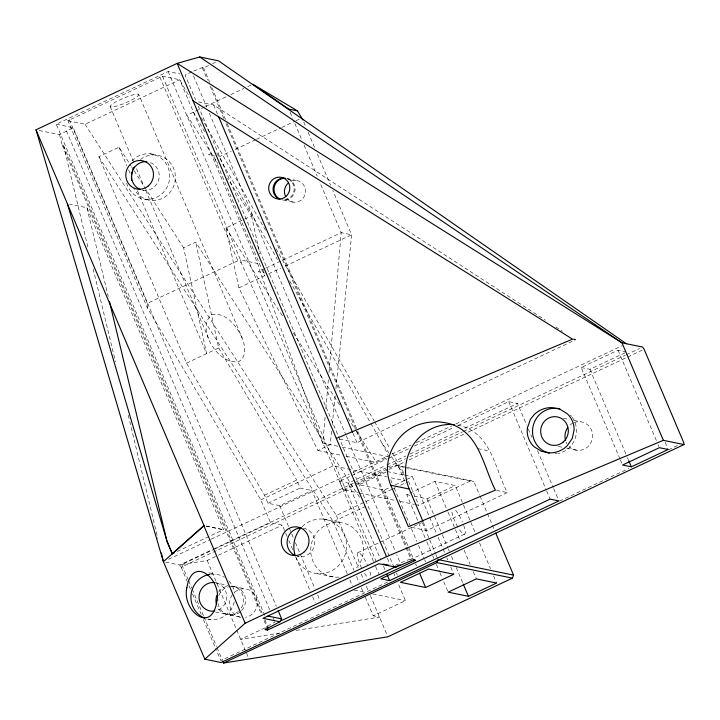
<?xml version="1.0" encoding="UTF-8"?>
<svg xmlns="http://www.w3.org/2000/svg" width="720" height="720" viewBox="0 0 720 720"><rect width="100%" height="100%" fill="white"/><g stroke="black" fill="none" stroke-linecap="round" stroke-linejoin="round"><path stroke-width="0.54" stroke-dasharray="3.6 2.7" d="M337.806 446.247L322.803 443.16L325.152 416.286M325.836 408.447L328.383 379.332M328.977 372.618L341.217 232.65L319.806 182.205M331.56 431.28L330.192 444.681L317.871 450.486L238.914 287.856L225.891 227.943L243.657 219.573M332.244 424.584L335.214 395.559M335.898 388.863L351.63 234.792L332.748 190.305M265.077 629.631L266.643 626.697L264.006 620.478M287.055 536.391L282.276 525.132L270.504 522.711L260.82 499.887L147.303 307.764L67.905 120.726L162.504 76.185L179.712 79.731L189.729 97.326M267.561 626.184L274.923 622.062M39.213 130.482L59.553 134.685L73.152 127.692L276.381 606.483M193.698 71.073L202.257 67.644L203.535 67.914L208.53 65.556M212.517 63.666L215.505 62.253M264.762 615.411L56.259 124.209L168.165 71.523L179.784 73.917M191.79 71.838L185.058 75.006L195.597 99.819M67.905 120.726L85.104 124.272L179.712 79.731L257.697 263.475L259.866 270.945L322.803 443.16M347.22 573.669L311.931 490.518L279.72 505.674L267.957 503.253L264.537 495.207L186.498 363.114L98.874 156.699L118.998 147.222L131.076 166.032M204.543 106.947L186.93 115.245L217.953 163.548M205.551 106.479L226.683 96.525M230.715 94.626L243.801 88.47M247.824 86.571L252.855 84.204M211.086 153.648L208.593 154.827L214.839 156.114M219.006 156.969L231.147 151.254M235.197 149.346L255.447 139.815M256.455 139.338L280.746 127.899M281.763 127.422L294.921 121.23M295.929 120.753L299.979 118.845M137.403 190.566L206.622 353.646L183.618 247.842L195.696 242.154L360.009 498.006M244.638 219.114L251.55 215.856L227.556 178.488M147.303 307.764L147.285 303.39L237.861 260.748L241.236 262.827L333.081 465.867L343.206 489.726L358.524 492.885M264.951 268.551L258.21 271.728L264.465 273.015M265.968 268.074L341.217 232.65L351.63 234.792L284.823 266.247M238.914 287.856L264.573 275.778L263.394 270.333M268.623 273.87L280.773 268.155M186.498 363.114L218.7 347.958L195.696 242.154M339.597 439.101L356.985 442.683L575.541 339.786L573.66 338.562M264.537 495.207L296.739 480.042L300.159 488.088L311.931 490.518M260.82 499.887L333.081 465.867L386.703 476.919M267.957 503.253L300.159 488.088M177.291 551.448L223.587 529.659L86.949 207.756L69.543 204.165M168.498 559.278L210.15 539.667M211.167 539.19L349.209 474.201M353.268 472.284L387.774 456.039M391.842 454.131L411.129 445.05M416.205 442.656L451.737 425.925M455.796 424.017L622.287 345.636M346.14 456.309L376.578 462.582L387.963 457.218M373.437 561.375L339.462 481.329L350.613 476.082M351.621 475.605L387.099 458.901M388.116 458.424L409.401 448.398M414.468 446.013L453.996 427.401M458.055 425.493L508.734 401.634L517.491 403.443L526.644 424.989M619.965 458.865L581.193 367.524L618.03 350.181L625.689 351.756M339.462 481.329L348.219 483.129L385.722 465.471M386.739 464.994L405.999 455.931M410.049 454.023L460.728 430.164M464.787 428.256L517.491 403.443M581.193 367.524L589.95 369.324L626.787 351.981M165.582 562.113L179.685 565.02L212.238 549.693M213.255 549.216L353.664 483.111M354.681 482.634L386.217 467.784M387.234 467.298L405.549 458.676M409.626 456.768L462.528 431.856M463.545 431.379L625.32 355.212M626.337 354.735L639.558 348.507M188.28 579.897L181.746 564.498L214.02 549.306M215.028 548.829L270.504 522.711M343.206 489.726L354.276 484.515M355.284 484.038L395.532 465.093L471.051 480.645L473.949 481.779L479.61 495.108M179.685 565.02L181.188 567.225L356.184 484.83M357.201 484.353L387.729 469.989M388.746 469.503L405.027 461.844M409.095 459.927L464.031 434.061M468.108 432.144L644.121 349.272M386.208 472.023L359.037 484.812L384.246 490.005L389.277 487.638M181.746 564.498L207.189 560.484L217.332 555.705M218.349 555.228L282.276 525.132M395.316 484.794L412.425 476.739L436.383 533.187M85.104 124.272L336.339 515.448L364.833 502.029M365.85 501.552L392.31 489.096M393.327 488.619L395.361 487.656M400.455 485.262L407.574 481.905M98.874 156.699L333.27 521.658L365.472 506.502M425.061 537.75L406.764 494.649L434.943 481.383L455.22 485.559L463.068 504.036M414.234 496.188L427.041 498.825L455.22 485.559M415.44 504.612L418.725 505.287L471.051 480.645M357.687 552.789L379.008 542.754M380.025 542.277L421.641 522.684M411.642 527.382L426.843 530.514L507.348 492.606C495.63 470.205 492.012 437.985 465.498 427.329A45.684 43.866 -78.4 0 0 457.452 425.088M395.487 565.299L398.367 563.94M264.996 627.849L240.651 639.315L279.522 633.096M410.031 559.818L464.841 534.015M387.675 582.012L220.815 660.573L216.459 650.313M559.62 501.066L628.803 468.495M668.484 449.811L678.654 445.023M365.328 597.186L373.23 615.807L405.432 600.642L397.971 583.056M296.181 630.423L379.485 617.094L373.23 615.807M198.432 101.871L213.642 105.003L545.382 320.22M56.259 124.209L73.152 127.692M286.776 178.506L296.145 180.432M150.21 153.828L155.844 154.989M59.553 134.685L62.253 145.179L63.54 145.44L262.269 613.62M283.392 200.088L293.805 202.23M141.948 189.954L143.865 190.35M145.341 199.233L150.966 200.394M162.504 76.185L240.498 259.929L257.697 263.475M572.508 339.165L575.541 339.786M563.427 418.248L569.763 419.553M573.993 420.426L580.329 421.731M558.243 446.418L562.464 447.291M566.694 448.164L577.26 450.333M477.774 448.65L489.735 451.116M342.153 447.147L387.819 456.552M395.532 465.093L403.902 467.343M405 467.568L473.949 481.779M317.871 450.486L341.784 455.409M496.467 490.365L507.348 492.606M387.216 471.546L403.659 474.939M404.748 475.164L412.425 476.739M391.086 477.819L405.315 480.753M406.764 494.649L409.968 495.306M359.622 493.11L395.739 500.553M400.113 501.453L414.342 504.387M323.1 519.12L339.984 522.594M206.181 526.068L223.587 529.659M206.028 526.203L223.344 529.767M297.45 556.299L299.367 556.695M317.25 573.606L334.134 577.08M354.195 590.085L365.094 592.335M372.726 593.91L405.432 600.642M208.953 572.85L215.334 574.164M214.425 582.561L228.15 585.396M233.199 586.431L244.962 588.852M215.577 612.036L228.249 614.646M230.121 615.033L240.822 617.238M208.404 619.146L210.456 619.569M555.75 326.943L562.347 331.227M370.836 423.441L381.96 442.962L388.935 453.033M391.473 456.696L404.154 475.02M225.891 227.943L282.402 315.927M293.337 332.964L339.516 404.865M348.021 418.113L355.311 429.462M355.923 430.407L376.578 462.582M131.688 166.968L133.497 169.794M134.1 170.73L183.618 247.842M364.59 573.3L365.202 574.29A14.391 3.267 64.8 0 0 368.406 578.034M218.7 347.958L296.739 480.042M201.429 117.846L265.473 230.247M276.048 248.814L374.067 420.831M374.625 421.812L390.213 449.172M392.445 453.087L404.136 473.607M193.473 112.158L204.57 131.643M216.783 153.072L277.398 259.461M289.638 280.935L370.287 422.46M381.96 442.962L388.908 456.777M242.1 337.932C236.88 326.412 225.909 311.427 211.527 314.793C195.129 329.229 219.357 366.156 239.094 361.449C247.122 356.499 244.926 345.33 242.1 337.932L138.798 94.572A15.534 2.538 -23 0 0 116.829 101.385A15.534 2.538 -23 0 0 117.81 105.741A15.534 2.538 -23 0 0 138.798 94.572M665.118 442.296L668.169 449.487M618.03 350.181L656.361 440.496M658.107 444.6L658.98 446.652M589.95 369.324L626.976 456.561M627.417 457.587L628.29 459.639M620.397 459.891L622.575 465.021M528.381 429.093L531.864 437.31M537.534 450.648L553.212 487.593M553.653 488.619L558.882 500.94M508.734 401.634L546.201 489.897M546.633 490.923L550.116 499.131M480.042 496.134L487.008 512.55M487.449 513.576L493.974 528.966M303.759 122.031L305.523 126.171M308.151 132.372L314.739 147.897M317.376 154.098L330.552 185.139M463.5 505.062L476.136 534.825M479.619 543.033L490.509 568.692M493.56 575.874L496.611 583.056M290.097 112.212L292.716 118.386M294.903 123.534L301.887 140.004M304.074 145.152L317.187 176.031M434.943 481.383L447.579 511.146M448.011 512.172L454.986 528.588M455.418 529.623L460.647 541.935M464.13 550.143L470.232 564.516M473.283 571.698L476.334 578.88M427.041 498.825L441.855 533.718M442.296 534.744L447.957 548.091M448.389 549.117L449.262 551.169M451.44 556.299L453.618 561.429M456.228 567.585L462.771 582.984M438.129 537.291L444.663 552.69M446.841 557.82L447.714 559.872M450.756 567.054L453.807 574.245M408.591 481.428L418.725 505.287M423.405 522.414L426.843 530.514M398.43 466.218L405.828 483.651M422.379 522.639L429.345 539.046M429.777 540.072L435.438 553.41M435.879 554.436L437.616 558.54M426.807 541.863L432.468 555.201M432.909 556.227L433.773 558.279M436.392 564.435L439.443 571.626M439.875 572.652L442.053 577.782M443.799 581.886L448.155 592.146M390.699 479.763L392.004 482.841M394.182 487.971L416.835 541.341M418.581 545.445L424.242 558.783M424.674 559.809L425.547 561.861M384.246 490.005L413.433 558.774M415.611 563.904L416.484 565.956M203.535 67.914L209.682 82.377M211.869 87.543L225.468 119.583M227.223 123.714L412.038 559.107M202.257 67.644L207.522 80.055M210.159 86.265L223.758 118.323M225.954 123.489L356.328 430.614M356.76 431.649L410.751 558.846L400.293 563.031L396.783 554.76M213.642 105.003L217.593 114.3M353.034 433.395L356.985 442.683M193.545 75.969L206.721 106.992M209.349 113.202L345.861 434.808M346.302 435.834L395.028 550.62M198.225 106.029L393.561 566.199M396.495 573.075L397.368 575.127M387.432 558.225L390.06 564.435M394.011 573.75L394.893 575.82M214.956 158.877L264.573 275.778M348.219 483.129L380.889 560.106M383.508 566.262L385.245 570.366M168.165 71.523L376.227 561.69M375.624 566.514L378.666 573.696M159.867 77.004L237.861 260.748M336.339 515.448L358.569 567.81M361.179 573.975L363.798 580.131M366.408 586.296L368.586 591.426M370.332 595.53L387.846 636.804M333.27 521.658L353.907 570.285M356.544 576.495L359.172 582.705M361.368 587.871L363.564 593.046M349.839 579.825L352.449 585.981M279.72 505.674L288.873 527.238M289.314 528.264L293.229 537.498M295.407 542.637L299.772 552.897M300.204 553.923L315.018 588.825M317.637 594.99L320.247 601.146M110.16 106.56L133.866 162.432M136.503 168.642L143.973 186.228M145.728 190.368L208.521 338.31M288.792 540.486L292.707 549.702M295.749 556.866L310.518 591.678M312.696 596.799L315.297 602.937M118.998 147.222L126.891 165.798M128.637 169.929L130.392 174.06M69.291 119.646L147.285 303.39M66.42 130.86L270.09 610.686M273.168 617.922L274.482 621.027M264.879 619.776L267.93 626.958M62.253 145.179L261.369 614.268M207.189 560.484L236.304 629.073M236.736 630.099L246.087 652.122M246.501 653.112L249.012 659.016M188.712 580.923L191.763 588.105M192.204 589.131L203.526 615.816M203.967 616.842L216.603 646.614M217.035 647.64L222.264 659.952M181.188 567.225L187.281 581.589M189.027 585.684L190.764 589.788M192.51 593.892L201.222 614.412M203.391 619.542L216.027 649.287M240.498 259.929L241.236 262.827M86.949 207.756L108.207 296.352M63.54 145.44L88.443 249.228M93.159 268.893L115.443 361.746M128.286 415.278L157.914 538.731M251.55 215.856L259.839 253.989M370.782 575.433L370.251 572.859A14.391 3.267 64.8 0 0 369.315 569.79M234.783 592.083A14.391 13.815 -78.4 0 1 256.104 597.186A14.391 13.815 -78.4 0 1 245.502 617.328M241.002 617.346A14.391 13.815 -78.4 0 1 232.281 594.828M131.94 160.992A22.842 21.933 -78.4 0 1 165.519 162.792A22.842 21.933 -78.4 0 1 157.455 196.848A22.842 21.933 -78.4 0 1 126.675 183.222M229.581 586.566A14.391 13.815 -78.4 0 1 244.152 594.342A14.391 13.815 -78.4 0 1 240.984 611.19M240.3 611.811A14.391 13.815 -78.4 0 1 224.973 613.422A14.391 13.815 -78.4 0 1 217.908 599.373M218.772 595.71A14.391 13.815 -78.4 0 1 228.699 586.746M574.083 422.604A14.391 13.815 -78.4 0 1 590.94 428.949A14.391 13.815 -78.4 0 1 587.196 447.309A14.391 13.815 -78.4 0 1 569.205 446.553M566.946 443.655A14.391 13.815 -78.4 0 1 566.109 441.999M570.15 424.953A14.391 13.815 -78.4 0 1 573.246 422.964M231.318 586.044A14.391 13.815 -78.4 0 1 242.946 595.692A14.391 13.815 -78.4 0 1 239.112 610.803M238.419 611.424A14.391 13.815 -78.4 0 1 217.098 606.321M218.637 592.011A14.391 13.815 -78.4 0 1 227.709 586.179M463.707 525.348A14.391 3.267 64.8 0 1 464.616 534.186A14.391 3.267 64.8 0 1 458.415 528.003M457.83 527.013A14.391 3.267 64.8 0 1 451.755 511.362M455.634 510.264A14.391 3.267 64.8 0 1 462.411 521.991M361.701 568.215A14.391 3.267 64.8 0 1 357.858 552.645A14.391 3.267 64.8 0 1 367.254 564.723M210.537 574.236A22.842 21.933 -78.4 0 1 224.334 577.206M228.798 580.869A22.842 21.933 -78.4 0 1 234.612 593.082M234.225 601.974A22.842 21.933 -78.4 0 1 207.621 619.092M216.207 582.867A14.391 13.815 -78.4 0 1 226.728 596.826A14.391 13.815 -78.4 0 1 215.856 610.848M570.393 415.026A22.842 21.933 -78.4 0 1 571.653 416.502M572.238 417.285A22.842 21.933 -78.4 0 1 557.784 453.519M556.839 453.663A22.842 21.933 -78.4 0 1 554.922 453.816M302.229 526.617A27.414 26.316 -78.4 0 1 341.37 529.74A27.414 26.316 -78.4 0 1 333.378 569.826A27.414 26.316 -78.4 0 1 296.019 557.73M339.066 577.089A27.414 26.316 -78.4 0 1 311.355 544.212A27.414 26.316 -78.4 0 1 350.226 525.906A27.414 26.316 -78.4 0 1 355.005 569.583M150.444 162.585A14.391 13.815 -78.4 0 1 158.589 180.171A14.391 13.815 -78.4 0 1 142.083 190.044M303.336 528.21A14.391 13.815 -78.4 0 1 314.442 545.148A14.391 13.815 -78.4 0 1 297.585 556.389M288.405 178.929A10.962 10.53 -78.4 0 1 294.543 192.564A10.962 10.53 -78.4 0 1 281.592 199.737M290.754 181.377A10.962 10.53 -78.4 0 1 304.236 185.931A10.962 10.53 -78.4 0 1 300.816 200.349A10.962 10.53 -78.4 0 1 286.74 198.306M287.469 178.74A10.962 10.53 -78.4 0 1 282.456 199.89M140.445 159.498A22.842 21.933 -78.4 0 1 171.873 165.033A22.842 21.933 -78.4 0 1 164.214 197.37A22.842 21.933 -78.4 0 1 133.677 188.064"/><path stroke-width="1.08" d="M278.145 610.614L281.655 618.885L279.891 621.783L265.077 629.631L267.417 630.108L267.93 626.958M222.696 660.978L223.569 663.03L436.923 562.59L438.057 559.566M223.569 663.03L387.846 636.804L512.442 578.151L513.567 575.127L495.72 533.07M67.374 203.724L167.004 541.359L172.287 553.806L204.012 525.618L36 129.816L177.138 63.369L199.737 56.97L218.502 60.831L626.346 343.719M36 129.816L163.413 561.672L204.804 659.169L245.151 623.232L386.532 556.677L663.354 440.316L684 444.573L683.748 442.629L644.121 349.272L642.618 347.076L621.972 342.819L177.138 63.369L386.532 556.677M204.012 525.618L163.413 561.672L161.316 552.933M174.285 552.861L172.287 553.806L167.004 541.359L109.521 301.824M279.657 621.432L400.104 564.732M279.891 621.783L263.007 618.3L378.936 563.724L395.829 567.198L413.217 559.881L415.557 560.367L267.417 630.108M389.61 580.635L558.882 500.94L550.116 499.131L380.844 578.826L389.61 580.635L386.991 574.47M631.341 466.821L668.169 449.487L659.412 447.678L622.575 465.021L631.341 466.821L628.722 460.665M684 444.573L221.067 662.517L204.804 659.169M425.628 587.511L453.807 574.245L428.598 569.043L400.419 582.318L425.628 587.511L419.535 573.138M468.432 596.322L496.611 583.056L476.334 578.88L448.155 592.146L468.432 596.322L463.203 584.01M336.339 438.435L572.508 339.165L193.005 100.755M297.531 110.925L288.783 109.125L252.855 84.204L297.531 110.925L302.886 119.961M390.771 485.217L408.384 526.707L495.378 490.14C483.741 467.415 479.745 434.88 452.574 424.674C440.892 420.624 428.175 420.984 416.664 425.448C394.038 434.673 381.006 462.312 390.771 485.217L409.23 489.024L422.973 521.406M439.146 559.791L513.567 575.127M436.923 562.59L512.442 578.151M203.859 525.753L245.151 623.232M383.175 564.066L388.602 565.182M267.93 616.059L281.655 618.885M413.802 559.737L415.557 560.367M393.561 566.199L395.829 567.198M199.737 56.97L621.972 342.819L663.354 440.316M218.466 116.361L352.602 432.36M565.497 440.244A14.391 13.815 -78.4 0 1 567.648 427.698M216.486 604.557A14.391 13.815 -78.4 0 1 216.891 595.323M204.885 618.237A22.842 21.933 -78.4 0 1 191.061 594.702A22.842 21.933 -78.4 0 1 209.592 574.38M214.074 611.163A14.391 13.815 -78.4 0 1 199.053 596.916A14.391 13.815 -78.4 0 1 214.425 582.561M549.225 453.249A22.842 21.933 -78.4 0 1 533.16 425.916A22.842 21.933 -78.4 0 1 559.755 408.798M409.23 489.024A45.684 43.866 -78.4 0 1 454.356 424.665M295.299 555.849A27.414 26.316 -78.4 0 1 300.825 528.093M140.355 189.504A14.391 13.815 -78.4 0 1 131.958 172.827A14.391 13.815 -78.4 0 1 146.934 161.739M295.029 555.498A14.391 13.815 -78.4 0 1 287.469 539.172A14.391 13.815 -78.4 0 1 301.536 528.03M279.882 199.071A10.962 10.53 -78.4 0 1 285.732 178.29M285.318 195.885A10.962 10.53 -78.4 0 1 288.396 182.889M279.783 199.251A10.962 10.53 -78.4 0 1 283.878 178.047M131.562 180.495A22.842 21.933 -78.4 0 1 132.615 170.658M132.948 169.722A22.842 21.933 -78.4 0 1 134.163 167.004M186.867 587.754C181.53 609.948 211.464 635.031 216.882 601.443C222.219 579.249 192.294 554.166 186.867 587.754M527.427 427.779L527.202 430.749A22.194 21.888 -15.5 0 0 533.934 446.625L541.512 451.368L550.476 452.898A24.291 23.967 -15.5 0 0 567.117 445.905L572.265 438.444L574.128 429.732A22.194 21.888 -15.5 0 0 567.387 413.847L559.818 409.104L550.854 407.574A24.291 23.967 -15.5 0 0 534.204 414.576L530.433 419.346L527.427 427.779M148.284 185.94A14.391 13.815 -78.4 0 0 144.684 161.397A14.391 13.815 -78.4 0 0 125.955 177.246A14.391 13.815 -78.4 0 0 148.284 185.94M285.831 196.533A10.962 10.53 -78.4 0 0 283.095 177.831A10.962 10.53 -78.4 0 0 268.821 189.909A10.962 10.53 -78.4 0 0 285.831 196.533M563.13 442.107A14.391 13.815 -78.4 0 0 559.539 417.564A14.391 13.815 -78.4 0 0 540.81 433.413A14.391 13.815 -78.4 0 0 563.13 442.107M303.786 552.285A14.391 13.815 -78.4 0 0 300.195 527.742A14.391 13.815 -78.4 0 0 281.466 543.591A14.391 13.815 -78.4 0 0 303.786 552.285"/></g></svg>
